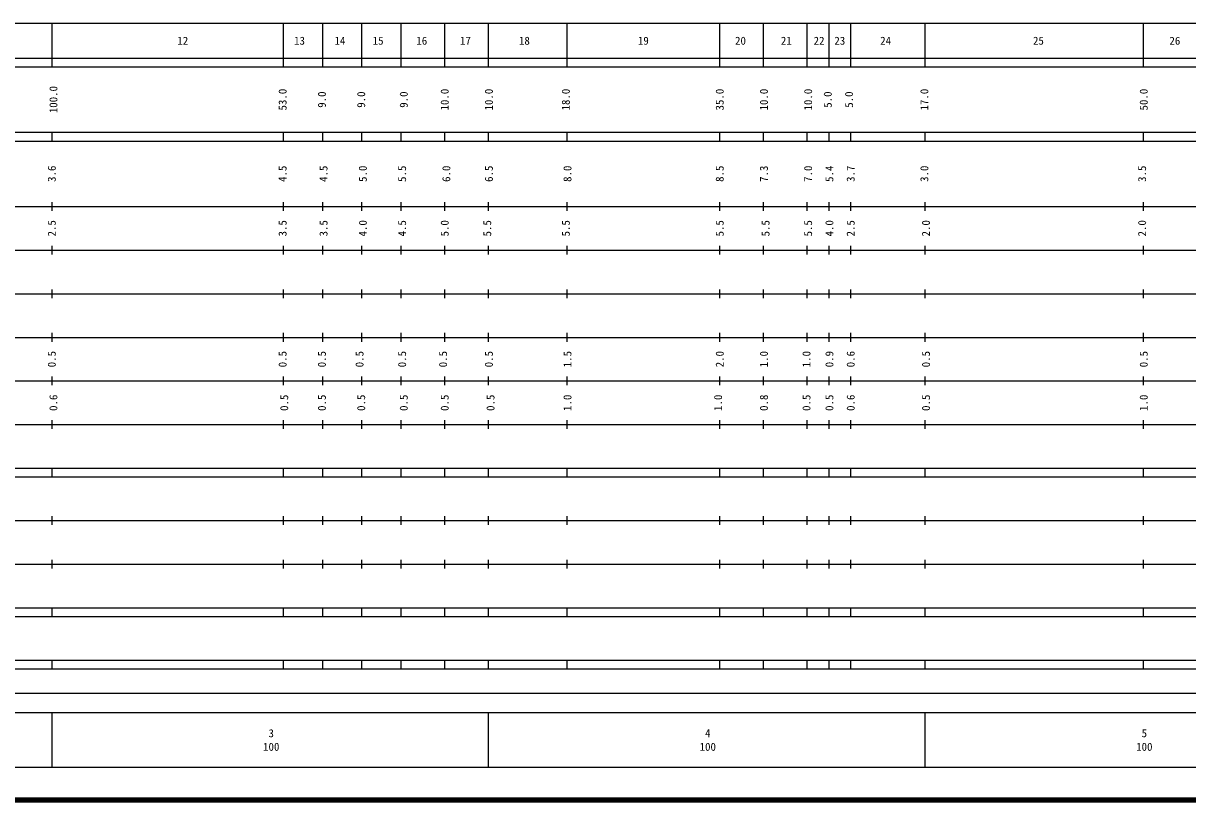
# Model space of a CAD drawing. Units: millimetres on the paper, enlarged 1000 times. Extents: x 40000 to 680000, y 20000 to 380000.
# Drawn here: x 261490 to 528226, y 20000 to 198000 of the extents above; entities that cross this region are included whole.
import ezdxf
from ezdxf.enums import TextEntityAlignment as Align

# ---------------------------------------------------------------- set-up
doc = ezdxf.new("R2010")
doc.units = ezdxf.units.MM
doc.header["$LTSCALE"] = 1000
doc.layers.add('M-TTL', color=2, linetype='Continuous', lineweight=140)
doc.layers.add('M-TTL-BAND', color=7, linetype='Continuous', lineweight=25)
doc.styles.add('ＭＳ ゴシック', font='')
doc.styles.get('ＭＳ ゴシック').set_extended_font_data('MS Gothic')

msp = doc.modelspace()

# ---------------------------------------------------------------- linework, layer by layer
at = {"layer": 'M-TTL'}
msp.add_line((40000, 20000), (680000, 20000), dxfattribs=at)
at = {"layer": 'M-TTL-BAND'}
for p, q in [((68000, 198000), (579000, 198000)), ((268000, 198000), (268000, 188000)), ((321000, 198000), (321000, 188000)), ((330000, 198000), (330000, 188000)), ((339000, 198000), (339000, 188000)), ((348000, 198000), (348000, 188000)), ((358000, 198000), (358000, 188000)), ((368000, 198000), (368000, 188000)), ((386000, 198000), (386000, 188000)), ((421000, 198000), (421000, 188000)), ((431000, 198000), (431000, 188000)), ((441000, 198000), (441000, 188000)), ((446000, 198000), (446000, 188000)), ((451000, 198000), (451000, 188000)), ((468000, 198000), (468000, 188000)), ((518000, 198000), (518000, 188000)), ((40000, 190000), (579000, 190000)), ((40000, 188000), (579000, 188000)), ((40000, 173000), (579000, 173000)), ((40000, 171000), (579000, 171000)), ((268000, 173000), (268000, 171000)), ((321000, 173000), (321000, 171000)), ((330000, 173000), (330000, 171000)), ((339000, 173000), (339000, 171000)), ((348000, 173000), (348000, 171000)), ((358000, 173000), (358000, 171000)), ((368000, 173000), (368000, 171000)), ((386000, 173000), (386000, 171000)), ((421000, 173000), (421000, 171000)), ((431000, 173000), (431000, 171000)), ((441000, 173000), (441000, 171000)), ((446000, 173000), (446000, 171000)), ((451000, 173000), (451000, 171000)), ((468000, 173000), (468000, 171000)), ((518000, 173000), (518000, 171000)), ((40000, 156000), (579000, 156000)), ((268000, 157000), (268000, 155000)), ((321000, 157000), (321000, 155000)), ((330000, 157000), (330000, 155000)), ((339000, 157000), (339000, 155000)), ((348000, 157000), (348000, 155000)), ((358000, 157000), (358000, 155000)), ((368000, 157000), (368000, 155000)), ((386000, 157000), (386000, 155000)), ((421000, 157000), (421000, 155000)), ((431000, 157000), (431000, 155000)), ((441000, 157000), (441000, 155000)), ((446000, 157000), (446000, 155000)), ((451000, 157000), (451000, 155000)), ((468000, 157000), (468000, 155000)), ((518000, 157000), (518000, 155000)), ((268000, 147000), (268000, 145000)), ((321000, 147000), (321000, 145000)), ((330000, 147000), (330000, 145000)), ((339000, 147000), (339000, 145000)), ((348000, 147000), (348000, 145000)), ((358000, 147000), (358000, 145000)), ((368000, 147000), (368000, 145000)), ((386000, 147000), (386000, 145000)), ((421000, 147000), (421000, 145000)), ((431000, 147000), (431000, 145000)), ((441000, 147000), (441000, 145000)), ((446000, 147000), (446000, 145000)), ((451000, 147000), (451000, 145000)), ((468000, 147000), (468000, 145000)), ((518000, 147000), (518000, 145000)), ((46000, 146000), (579000, 146000)), ((268000, 137000), (268000, 135000)), ((321000, 137000), (321000, 135000)), ((330000, 137000), (330000, 135000)), ((339000, 137000), (339000, 135000)), ((348000, 137000), (348000, 135000)), ((358000, 137000), (358000, 135000)), ((368000, 137000), (368000, 135000)), ((386000, 137000), (386000, 135000)), ((421000, 137000), (421000, 135000)), ((431000, 137000), (431000, 135000)), ((441000, 137000), (441000, 135000)), ((446000, 137000), (446000, 135000)), ((451000, 137000), (451000, 135000)), ((468000, 137000), (468000, 135000)), ((518000, 137000), (518000, 135000)), ((52000, 136000), (579000, 136000)), ((46000, 126000), (579000, 126000)), ((268000, 127000), (268000, 125000)), ((321000, 127000), (321000, 125000)), ((330000, 127000), (330000, 125000)), ((339000, 127000), (339000, 125000)), ((348000, 127000), (348000, 125000)), ((358000, 127000), (358000, 125000)), ((368000, 127000), (368000, 125000)), ((386000, 127000), (386000, 125000)), ((421000, 127000), (421000, 125000)), ((431000, 127000), (431000, 125000)), ((441000, 127000), (441000, 125000)), ((446000, 127000), (446000, 125000)), ((451000, 127000), (451000, 125000)), ((468000, 127000), (468000, 125000)), ((518000, 127000), (518000, 125000)), ((52000, 116000), (579000, 116000)), ((268000, 117000), (268000, 115000)), ((321000, 117000), (321000, 115000)), ((330000, 117000), (330000, 115000)), ((339000, 117000), (339000, 115000)), ((348000, 117000), (348000, 115000)), ((358000, 117000), (358000, 115000)), ((368000, 117000), (368000, 115000)), ((386000, 117000), (386000, 115000)), ((421000, 117000), (421000, 115000)), ((431000, 117000), (431000, 115000)), ((441000, 117000), (441000, 115000)), ((446000, 117000), (446000, 115000)), ((451000, 117000), (451000, 115000)), ((468000, 117000), (468000, 115000)), ((518000, 117000), (518000, 115000)), ((268000, 107000), (268000, 105000)), ((321000, 107000), (321000, 105000)), ((330000, 107000), (330000, 105000)), ((339000, 107000), (339000, 105000)), ((348000, 107000), (348000, 105000)), ((358000, 107000), (358000, 105000)), ((368000, 107000), (368000, 105000)), ((386000, 107000), (386000, 105000)), ((421000, 107000), (421000, 105000)), ((431000, 107000), (431000, 105000)), ((441000, 107000), (441000, 105000)), ((446000, 107000), (446000, 105000)), ((451000, 107000), (451000, 105000)), ((468000, 107000), (468000, 105000)), ((518000, 107000), (518000, 105000)), ((46000, 106000), (579000, 106000)), ((40000, 96000), (579000, 96000)), ((40000, 94000), (579000, 94000)), ((268000, 96000), (268000, 94000)), ((321000, 96000), (321000, 94000)), ((330000, 96000), (330000, 94000)), ((339000, 96000), (339000, 94000)), ((348000, 96000), (348000, 94000)), ((358000, 96000), (358000, 94000)), ((368000, 96000), (368000, 94000)), ((386000, 96000), (386000, 94000)), ((421000, 96000), (421000, 94000)), ((431000, 96000), (431000, 94000)), ((441000, 96000), (441000, 94000)), ((446000, 96000), (446000, 94000)), ((451000, 96000), (451000, 94000)), ((468000, 96000), (468000, 94000)), ((518000, 96000), (518000, 94000)), ((49000, 84000), (579000, 84000)), ((268000, 85000), (268000, 83000)), ((321000, 85000), (321000, 83000)), ((330000, 85000), (330000, 83000)), ((339000, 85000), (339000, 83000)), ((348000, 85000), (348000, 83000)), ((358000, 85000), (358000, 83000)), ((368000, 85000), (368000, 83000)), ((386000, 85000), (386000, 83000)), ((421000, 85000), (421000, 83000)), ((431000, 85000), (431000, 83000)), ((441000, 85000), (441000, 83000)), ((446000, 85000), (446000, 83000)), ((451000, 85000), (451000, 83000)), ((468000, 85000), (468000, 83000)), ((518000, 85000), (518000, 83000)), ((268000, 75000), (268000, 73000)), ((321000, 75000), (321000, 73000)), ((330000, 75000), (330000, 73000)), ((339000, 75000), (339000, 73000)), ((348000, 75000), (348000, 73000)), ((358000, 75000), (358000, 73000)), ((368000, 75000), (368000, 73000)), ((386000, 75000), (386000, 73000)), ((421000, 75000), (421000, 73000)), ((431000, 75000), (431000, 73000)), ((441000, 75000), (441000, 73000)), ((446000, 75000), (446000, 73000)), ((451000, 75000), (451000, 73000)), ((468000, 75000), (468000, 73000)), ((518000, 75000), (518000, 73000)), ((40000, 74000), (579000, 74000)), ((40000, 64000), (579000, 64000)), ((40000, 62000), (579000, 62000)), ((268000, 64000), (268000, 62000)), ((321000, 64000), (321000, 62000)), ((330000, 64000), (330000, 62000)), ((339000, 64000), (339000, 62000)), ((348000, 64000), (348000, 62000)), ((358000, 64000), (358000, 62000)), ((368000, 64000), (368000, 62000)), ((386000, 64000), (386000, 62000)), ((421000, 64000), (421000, 62000)), ((431000, 64000), (431000, 62000)), ((441000, 64000), (441000, 62000)), ((446000, 64000), (446000, 62000)), ((451000, 64000), (451000, 62000)), ((468000, 64000), (468000, 62000)), ((518000, 64000), (518000, 62000)), ((40000, 52000), (579000, 52000)), ((268000, 52000), (268000, 50000)), ((321000, 52000), (321000, 50000)), ((330000, 52000), (330000, 50000)), ((339000, 52000), (339000, 50000)), ((348000, 52000), (348000, 50000)), ((358000, 52000), (358000, 50000)), ((368000, 52000), (368000, 50000)), ((386000, 52000), (386000, 50000)), ((421000, 52000), (421000, 50000)), ((431000, 52000), (431000, 50000)), ((441000, 52000), (441000, 50000)), ((446000, 52000), (446000, 50000)), ((451000, 52000), (451000, 50000)), ((468000, 52000), (468000, 50000)), ((518000, 52000), (518000, 50000)), ((40000, 50000), (579000, 50000)), ((70805, 44406), (565903, 44406)), ((40000, 40000), (579000, 40000)), ((268000, 40000), (268000, 27500)), ((368000, 40000), (368000, 27500)), ((468000, 40000), (468000, 27500)), ((68000, 27500), (579000, 27500))]:
    msp.add_line(p, q, dxfattribs=at)

# ---------------------------------------------------------------- texts
at = {"layer": 'M-TTL-BAND', "style": 'ＭＳ ゴシック'}
for s, p in [('12', (298024, 194000)), ('13', (324775, 194000)), ('14', (334026, 194000)), ('15', (342776, 194000)), ('16', (352776, 194000)), ('17', (362777, 194000)), ('18', (376277, 194000)), ('19', (403528, 194000)), ('20', (425779, 194000)), ('21', (436279, 194000)), ('22', (443780, 194000)), ('23', (448530, 194000)), ('24', (459030, 194000)), ('25', (494031, 194000)), ('26', (525283, 194000)), ('3', (318288, 35238)), ('4', (418288, 35238)), ('5', (518288, 35238)), ('100', (318288, 32131)), ('100', (418288, 32131)), ('100', (518288, 32131))]:
    msp.add_text(s, height=1833, dxfattribs=at).set_placement(p, align=Align.MIDDLE_CENTER)
for s, p in [('100.0', (268382, 180500)), ('53.0', (320884, 180500)), ('9.0', (329884, 180500)), ('9.0', (338885, 180500)), ('9.0', (348635, 180500)), ('10.0', (358010, 180500)), ('10.0', (368136, 180500)), ('18.0', (385761, 180500)), ('35.0', (421013, 180500)), ('10.0', (431138, 180500)), ('10.0', (441263, 180500)), ('5.0', (445763, 180500)), ('5.0', (450639, 180500)), ('17.0', (467889, 180500)), ('50.0', (518141, 180500)), ('3.6', (268007, 163500)), ('4.5', (320884, 163500)), ('4.5', (330259, 163500)), ('5.0', (339260, 163500)), ('5.5', (348260, 163500)), ('6.0', (358385, 163500)), ('6.5', (368136, 163500)), ('8.0', (386136, 163500)), ('8.5', (421013, 163500)), ('7.3', (431138, 163500)), ('7.0', (441263, 163500)), ('5.4', (446139, 163500)), ('3.7', (451014, 163500)), ('3.0', (467889, 163500)), ('3.5', (517766, 163500)), ('2.5', (268007, 151000)), ('3.5', (320884, 151000)), ('3.5', (330259, 151000)), ('4.0', (339260, 151000)), ('4.5', (348260, 151000)), ('5.0', (358010, 151000)), ('5.5', (367761, 151000)), ('5.5', (385761, 151000)), ('5.5', (421013, 151000)), ('5.5', (431513, 151000)), ('5.5', (441263, 151000)), ('4.0', (446139, 151000)), ('2.5', (451014, 151000)), ('2.0', (468264, 151000)), ('2.0', (517766, 151000)), ('0.5', (268007, 121000)), ('0.5', (320884, 121000)), ('0.5', (329884, 121000)), ('0.5', (338510, 121000)), ('0.5', (348260, 121000)), ('0.5', (357635, 121000)), ('0.5', (368136, 121000)), ('1.5', (386136, 121000)), ('2.0', (421013, 121000)), ('1.0', (431138, 121000)), ('1.0', (440888, 121000)), ('0.9', (446139, 121000)), ('0.6', (451014, 121000)), ('0.5', (468264, 121000)), ('0.5', (518141, 121000)), ('0.6', (268382, 111000)), ('0.5', (321259, 111000)), ('0.5', (329884, 111000)), ('0.5', (338885, 111000)), ('0.5', (348635, 111000)), ('0.5', (358010, 111000)), ('0.5', (368511, 111000)), ('1.0', (386136, 111000)), ('1.0', (420638, 111000)), ('0.8', (431138, 111000)), ('0.5', (440888, 111000)), ('0.5', (446139, 111000)), ('0.6', (451014, 111000)), ('0.5', (468264, 111000)), ('1.0', (518141, 111000))]:
    msp.add_text(s, height=1833, rotation=90, dxfattribs=at).set_placement(p, align=Align.MIDDLE_CENTER)

doc.saveas('drawing.dxf')
